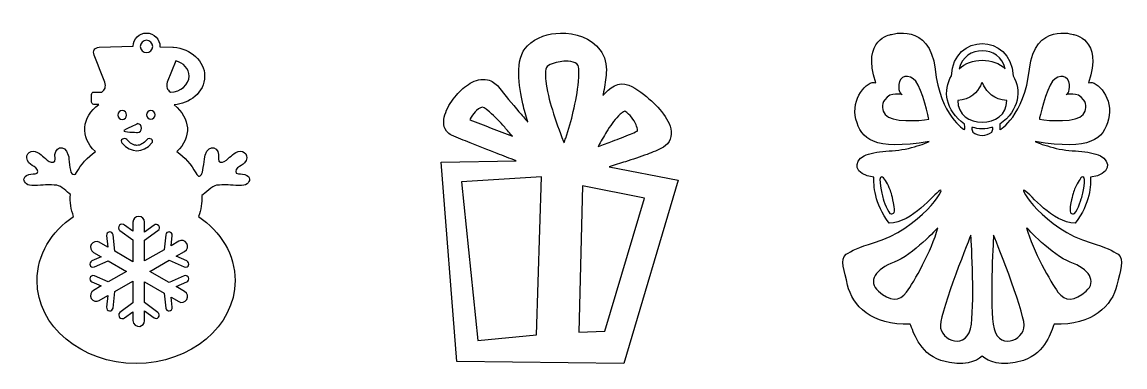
# Model space of a CAD drawing. Header units: centimetres. Extents: x -1 to 124, y -94 to 8.
# Drawn here: x 89.92 to 123.25, y -2.41 to 8.03 of the extents above; entities that cross this region are included whole.
import ezdxf

# ---------------------------------------------------------------- set-up
doc = ezdxf.new("R2010")
doc.units = ezdxf.units.CM
doc.header["$MEASUREMENT"] = 0
doc.layers.add('layer 1', color=7, linetype='Continuous')

msp = doc.modelspace()

# ---------------------------------------------------------------- linework, layer by layer
at = {"layer": 'layer 1', "color": 250}
for points, knots in [([(115.66238, 3.33427), (115.66141, 3.11553), (115.66195, 2.53221), (116.12867, 1.94143), (116.12867, 1.94143), (116.83749, 1.96379), (117.45466, 2.80393), (117.66092, 2.93165), (117.66092, 2.93165), (117.86714, 3.05933), (117.0802, 1.77466), (115.65073, 1.34536), (115.65073, 1.34536), (115.22636, 1.21793), (114.97743, 1.10131), (114.83024, 0.99895), (114.83024, 0.99895), (114.62613, 0.85692), (114.77371, 0.49704), (114.87012, 0.06756), (114.87012, 0.06756), (115.00728, -0.54327), (115.60089, -1.16873), (116.76158, -1.11495), (116.76158, -1.11495), (116.86943, -1.32928), (116.99446, -1.96714), (117.69175, -2.21714), (117.69175, -2.21714), (118.42502, -2.41011), (118.73457, -2.24313), (118.93821, -2.08718), (118.93821, -2.08718), (119.14186, -2.24313), (119.45137, -2.41011), (120.18464, -2.21714), (120.18464, -2.21714), (120.88193, -1.96714), (121.00696, -1.32928), (121.11481, -1.11495), (121.11481, -1.11495), (122.27549, -1.16873), (122.8691, -0.54327), (123.00627, 0.06756), (123.00627, 0.06756), (123.10268, 0.49704), (123.25026, 0.85692), (123.04615, 0.99895), (123.04615, 0.99895), (122.89896, 1.10131), (122.65003, 1.21793), (122.22566, 1.34536), (122.22566, 1.34536), (120.79619, 1.77466), (120.00925, 3.05933), (120.21547, 2.93165), (120.21547, 2.93165), (120.42172, 2.80393), (121.03888, 1.96379), (121.74772, 1.94143), (121.74772, 1.94143), (122.21444, 2.53221), (122.21498, 3.11553), (122.21401, 3.33427), (122.21401, 3.33427), (122.82835, 3.41436), (122.83798, 3.80718), (122.50709, 3.97919), (122.50709, 3.97919), (122.17618, 4.15118), (121.56698, 4.09334), (121.07836, 4.22769), (121.07836, 4.22769), (120.83817, 4.29373), (120.62887, 4.36344), (120.53985, 4.40976), (120.53985, 4.40976), (122.227, 4.14239), (122.59745, 4.47857), (122.75437, 5.08864), (122.75437, 5.08864), (122.91131, 5.69871), (122.42601, 6.27516), (122.15179, 6.19351), (122.15179, 6.19351), (122.60215, 7.52071), (121.69564, 7.6503), (121.69564, 7.6503), (121.69564, 7.6503), (121.69564, 7.6503), (120.52171, 8.02941), (120.36472, 6.60417), (120.36472, 6.60417), (120.20769, 5.17889), (119.47445, 4.76986), (119.47445, 4.76986), (119.47445, 4.76986), (119.47445, 4.76986), (119.46151, 4.81127), (119.47109, 4.93703), (119.47109, 4.93703), (120.05666, 5.36394), (120.13365, 5.95733), (119.86775, 6.40563), (119.86775, 6.40563), (119.81075, 7.69975), (118.06564, 7.69966), (118.00864, 6.40563), (118.00864, 6.40563), (117.74274, 5.95733), (117.81973, 5.36394), (118.4053, 4.93703), (118.4053, 4.93703), (118.41488, 4.81127), (118.40194, 4.76986), (118.40194, 4.76986), (118.40194, 4.76986), (118.40194, 4.76986), (117.66869, 5.17889), (117.51166, 6.60417), (117.51166, 6.60417), (117.35468, 8.02941), (116.18075, 7.6503), (116.18075, 7.6503), (116.18075, 7.6503), (116.18075, 7.6503), (115.27424, 7.52071), (115.7246, 6.19351), (115.7246, 6.19351), (115.45038, 6.27516), (114.96508, 5.69871), (115.122, 5.08864), (115.122, 5.08864), (115.27893, 4.47857), (115.64939, 4.14239), (117.33654, 4.40976), (117.33654, 4.40976), (117.24752, 4.36344), (117.03822, 4.29373), (116.79802, 4.22769), (116.79802, 4.22769), (116.30941, 4.09334), (115.70021, 4.15118), (115.3693, 3.97919), (115.3693, 3.97919), (115.03841, 3.80718), (115.04804, 3.41436), (115.66238, 3.33427)], [0, 0, 0, 0, 0.02631579, 0.02631579, 0.02631579, 0.02631579, 0.05263158, 0.05263158, 0.05263158, 0.05263158, 0.07894737, 0.07894737, 0.07894737, 0.07894737, 0.10526316, 0.10526316, 0.10526316, 0.10526316, 0.13157895, 0.13157895, 0.13157895, 0.13157895, 0.15789474, 0.15789474, 0.15789474, 0.15789474, 0.18421053, 0.18421053, 0.18421053, 0.18421053, 0.21052632, 0.21052632, 0.21052632, 0.21052632, 0.23684211, 0.23684211, 0.23684211, 0.23684211, 0.26315789, 0.26315789, 0.26315789, 0.26315789, 0.28947368, 0.28947368, 0.28947368, 0.28947368, 0.31578947, 0.31578947, 0.31578947, 0.31578947, 0.34210526, 0.34210526, 0.34210526, 0.34210526, 0.36842105, 0.36842105, 0.36842105, 0.36842105, 0.39473684, 0.39473684, 0.39473684, 0.39473684, 0.42105263, 0.42105263, 0.42105263, 0.42105263, 0.44736842, 0.44736842, 0.44736842, 0.44736842, 0.47368421, 0.47368421, 0.47368421, 0.47368421, 0.5, 0.5, 0.5, 0.5, 0.52631579, 0.52631579, 0.52631579, 0.52631579, 0.55263158, 0.55263158, 0.55263158, 0.55263158, 0.57894737, 0.57894737, 0.57894737, 0.57894737, 0.60526316, 0.60526316, 0.60526316, 0.60526316, 0.63157895, 0.63157895, 0.63157895, 0.63157895, 0.65789474, 0.65789474, 0.65789474, 0.65789474, 0.68421053, 0.68421053, 0.68421053, 0.68421053, 0.71052632, 0.71052632, 0.71052632, 0.71052632, 0.73684211, 0.73684211, 0.73684211, 0.73684211, 0.76315789, 0.76315789, 0.76315789, 0.76315789, 0.78947368, 0.78947368, 0.78947368, 0.78947368, 0.81578947, 0.81578947, 0.81578947, 0.81578947, 0.84210526, 0.84210526, 0.84210526, 0.84210526, 0.86842105, 0.86842105, 0.86842105, 0.86842105, 0.89473684, 0.89473684, 0.89473684, 0.89473684, 0.92105263, 0.92105263, 0.92105263, 0.92105263, 0.94736842, 0.94736842, 0.94736842, 0.94736842, 1, 1, 1, 1]), ([(93.36821, -2.30398), (95.0206, -2.30398), (96.36065, -1.18163), (96.36065, 0.20247), (96.36065, 0.20247), (96.36065, 0.98693), (95.92991, 1.68724), (95.25603, 2.14686), (95.25603, 2.14686), (95.32946, 2.34492), (95.36492, 2.55691), (95.35584, 2.77475), (95.35584, 2.77475), (95.4503, 2.85478), (95.66811, 3.06859), (95.80221, 3.08781), (95.80221, 3.08781), (95.91783, 3.10443), (96.01963, 3.10001), (96.10635, 3.10001), (96.10635, 3.10001), (96.19303, 3.10001), (96.57336, 3.05108), (96.68016, 3.10414), (96.68016, 3.10414), (96.79659, 3.16206), (96.8569, 3.30944), (96.72048, 3.38479), (96.72048, 3.38479), (96.63794, 3.43034), (96.53153, 3.43148), (96.46548, 3.43148), (96.46548, 3.43148), (96.33811, 3.43148), (96.37148, 3.5718), (96.43662, 3.61794), (96.43662, 3.61794), (96.50145, 3.66386), (96.59761, 3.71743), (96.64716, 3.77126), (96.64716, 3.77126), (96.82345, 3.96288), (96.62981, 4.1788), (96.45656, 4.11107), (96.45656, 4.11107), (96.25366, 4.03171), (96.22036, 3.92526), (96.03521, 3.80964), (96.03521, 3.80964), (95.9743, 3.77159), (95.83488, 3.76028), (95.85841, 3.89208), (95.85841, 3.89208), (95.9234, 4.25619), (95.56448, 4.36881), (95.4595, 4.00137), (95.4595, 4.00137), (95.42519, 3.88125), (95.40055, 3.54213), (95.35481, 3.44304), (95.35481, 3.44304), (95.32412, 3.37652), (95.25353, 3.30428), (95.17091, 3.46254), (95.17091, 3.46254), (95.03849, 3.71618), (94.84141, 3.9373), (94.59864, 4.1088), (94.59864, 4.1088), (95.05808, 4.53561), (95.01589, 5.12625), (94.52049, 5.51896), (94.52049, 5.51896), (94.974, 5.56453), (95.44111, 5.88185), (95.44111, 6.39218), (95.44111, 6.39218), (95.44111, 6.84813), (95.02819, 7.22314), (94.49969, 7.2673), (94.49969, 7.2673), (94.49284, 7.26841), (94.48575, 7.26939), (94.47836, 7.27022), (94.47836, 7.27022), (94.47836, 7.27022), (94.08937, 7.28014), (94.08937, 7.28014), (94.08937, 7.28014), (94.09346, 7.51144), (93.91087, 7.69602), (93.6841, 7.69602), (93.6841, 7.69602), (93.46214, 7.69602), (93.28179, 7.51746), (93.27871, 7.29624), (93.27871, 7.29624), (93.27871, 7.29624), (92.25806, 7.27022), (92.25806, 7.27022), (92.25806, 7.27022), (92.09062, 7.25164), (92.0642, 7.15745), (92.10188, 7.02887), (92.10188, 7.02887), (92.21074, 6.7544), (92.3196, 6.47994), (92.42842, 6.20543), (92.42842, 6.20543), (92.4634, 6.07195), (92.43029, 5.97258), (92.32904, 5.9073), (92.32904, 5.9073), (92.32904, 5.9073), (92.09229, 5.9073), (92.09229, 5.9073), (92.09229, 5.9073), (92.05381, 5.9073), (92.02233, 5.87582), (92.02233, 5.83734), (92.02233, 5.83734), (92.02233, 5.83734), (92.02233, 5.60813), (92.02233, 5.60813), (92.02233, 5.60813), (92.02233, 5.56965), (92.0538, 5.53818), (92.09229, 5.53818), (92.09229, 5.53818), (92.09229, 5.53818), (92.24056, 5.53818), (92.24056, 5.53818), (92.24056, 5.53818), (91.72445, 5.14767), (91.66878, 4.54432), (92.13759, 4.1088), (92.13759, 4.1088), (91.89859, 3.93997), (91.70389, 3.72284), (91.57166, 3.4741), (91.57166, 3.4741), (91.54264, 3.389), (91.45405, 3.41043), (91.42522, 3.44297), (91.42522, 3.44297), (91.35292, 3.52452), (91.35497, 3.88129), (91.3206, 4.00133), (91.3206, 4.00133), (91.21577, 4.36881), (90.85675, 4.25615), (90.92162, 3.89208), (90.92162, 3.89208), (90.94534, 3.76028), (90.80585, 3.77162), (90.74503, 3.80957), (90.74503, 3.80957), (90.55963, 3.92526), (90.52644, 4.03171), (90.32359, 4.11103), (90.32359, 4.11103), (90.15037, 4.17877), (89.95659, 3.96288), (90.13295, 3.77122), (90.13295, 3.77122), (90.18253, 3.71746), (90.27862, 3.6639), (90.34353, 3.61791), (90.34353, 3.61791), (90.40867, 3.57191), (90.442, 3.43148), (90.3147, 3.43148), (90.3147, 3.43148), (90.24855, 3.43148), (90.14217, 3.43034), (90.0597, 3.38483), (90.0597, 3.38483), (89.92329, 3.30944), (89.98356, 3.16203), (90.09999, 3.10414), (90.09999, 3.10414), (90.20683, 3.05108), (90.58718, 3.10003), (90.67376, 3.10003), (90.67376, 3.10003), (90.76048, 3.10003), (90.86228, 3.10447), (90.9779, 3.08785), (90.9779, 3.08785), (91.10771, 3.06921), (91.28864, 2.88819), (91.38237, 2.80999), (91.38237, 2.80999), (91.36806, 2.58035), (91.4024, 2.35708), (91.48036, 2.14689), (91.48036, 2.14689), (90.80644, 1.68728), (90.37577, 0.98693), (90.37577, 0.20247), (90.37577, 0.20247), (90.37577, -1.18163), (91.71582, -2.30398), (93.36821, -2.30398)], [0, 0, 0, 0, 0.01923077, 0.01923077, 0.01923077, 0.01923077, 0.03846154, 0.03846154, 0.03846154, 0.03846154, 0.05769231, 0.05769231, 0.05769231, 0.05769231, 0.07692308, 0.07692308, 0.07692308, 0.07692308, 0.09615385, 0.09615385, 0.09615385, 0.09615385, 0.11538462, 0.11538462, 0.11538462, 0.11538462, 0.13461538, 0.13461538, 0.13461538, 0.13461538, 0.15384615, 0.15384615, 0.15384615, 0.15384615, 0.17307692, 0.17307692, 0.17307692, 0.17307692, 0.19230769, 0.19230769, 0.19230769, 0.19230769, 0.21153846, 0.21153846, 0.21153846, 0.21153846, 0.23076923, 0.23076923, 0.23076923, 0.23076923, 0.25, 0.25, 0.25, 0.25, 0.26923077, 0.26923077, 0.26923077, 0.26923077, 0.28846154, 0.28846154, 0.28846154, 0.28846154, 0.30769231, 0.30769231, 0.30769231, 0.30769231, 0.32692308, 0.32692308, 0.32692308, 0.32692308, 0.34615385, 0.34615385, 0.34615385, 0.34615385, 0.36538462, 0.36538462, 0.36538462, 0.36538462, 0.38461538, 0.38461538, 0.38461538, 0.38461538, 0.40384615, 0.40384615, 0.40384615, 0.40384615, 0.42307692, 0.42307692, 0.42307692, 0.42307692, 0.44230769, 0.44230769, 0.44230769, 0.44230769, 0.46153846, 0.46153846, 0.46153846, 0.46153846, 0.48076923, 0.48076923, 0.48076923, 0.48076923, 0.5, 0.5, 0.5, 0.5, 0.51923077, 0.51923077, 0.51923077, 0.51923077, 0.53846154, 0.53846154, 0.53846154, 0.53846154, 0.55769231, 0.55769231, 0.55769231, 0.55769231, 0.57692308, 0.57692308, 0.57692308, 0.57692308, 0.59615385, 0.59615385, 0.59615385, 0.59615385, 0.61538462, 0.61538462, 0.61538462, 0.61538462, 0.63461538, 0.63461538, 0.63461538, 0.63461538, 0.65384615, 0.65384615, 0.65384615, 0.65384615, 0.67307692, 0.67307692, 0.67307692, 0.67307692, 0.69230769, 0.69230769, 0.69230769, 0.69230769, 0.71153846, 0.71153846, 0.71153846, 0.71153846, 0.73076923, 0.73076923, 0.73076923, 0.73076923, 0.75, 0.75, 0.75, 0.75, 0.76923077, 0.76923077, 0.76923077, 0.76923077, 0.78846154, 0.78846154, 0.78846154, 0.78846154, 0.80769231, 0.80769231, 0.80769231, 0.80769231, 0.82692308, 0.82692308, 0.82692308, 0.82692308, 0.84615385, 0.84615385, 0.84615385, 0.84615385, 0.86538462, 0.86538462, 0.86538462, 0.86538462, 0.88461538, 0.88461538, 0.88461538, 0.88461538, 0.90384615, 0.90384615, 0.90384615, 0.90384615, 0.92307692, 0.92307692, 0.92307692, 0.92307692, 0.94230769, 0.94230769, 0.94230769, 0.94230769, 0.96153846, 0.96153846, 0.96153846, 0.96153846, 1, 1, 1, 1]), ([(109.74461, 3.24426), (109.74461, 3.24426), (107.66033, 3.64944), (107.66033, 3.64944), (107.66033, 3.64944), (107.8274, 3.69897), (107.99396, 3.75009), (108.16001, 3.80285), (108.16001, 3.80285), (108.37791, 3.87209), (108.59499, 3.94439), (108.80893, 4.02519), (108.80893, 4.02519), (108.97537, 4.08806), (109.1484, 4.15534), (109.30165, 4.24626), (109.30165, 4.24626), (109.39508, 4.30167), (109.4686, 4.38017), (109.50895, 4.48183), (109.50895, 4.48183), (109.5913, 4.68939), (109.50871, 4.9169), (109.40149, 5.09835), (109.40149, 5.09835), (109.28277, 5.29929), (109.1158, 5.48317), (108.94463, 5.64089), (108.94463, 5.64089), (108.74624, 5.82368), (108.50131, 6.00935), (108.25391, 6.11864), (108.25391, 6.11864), (107.95042, 6.25271), (107.66649, 6.02777), (107.47567, 5.80775), (107.47567, 5.80775), (107.48288, 5.84451), (107.48987, 5.88131), (107.49661, 5.91817), (107.49661, 5.91817), (107.53146, 6.10882), (107.5596, 6.30088), (107.57613, 6.49403), (107.57613, 6.49403), (107.59735, 6.74202), (107.53892, 6.98016), (107.39127, 7.18212), (107.39127, 7.18212), (107.12262, 7.54955), (106.63245, 7.70579), (106.19231, 7.69554), (106.19231, 7.69554), (105.83139, 7.68714), (105.45827, 7.56779), (105.19574, 7.31213), (105.19574, 7.31213), (104.78883, 6.91586), (104.94108, 6.0523), (105.05615, 5.55639), (105.05615, 5.55639), (105.09948, 5.36953), (105.15007, 5.18428), (105.20614, 5.00069), (105.20614, 5.00069), (105.11644, 5.10503), (105.02709, 5.20967), (104.93808, 5.31459), (104.93808, 5.31459), (104.72868, 5.56141), (104.52021, 5.80926), (104.32137, 6.06474), (104.32137, 6.06474), (104.23611, 6.1743), (104.1239, 6.25272), (103.98707, 6.28194), (103.98707, 6.28194), (103.80631, 6.32054), (103.6243, 6.26478), (103.46774, 6.17497), (103.46774, 6.17497), (103.30952, 6.0842), (103.16753, 5.95529), (103.04883, 5.81751), (103.04883, 5.81751), (102.9162, 5.66365), (102.79562, 5.47915), (102.72447, 5.28831), (102.72447, 5.28831), (102.65846, 5.11127), (102.62597, 4.89346), (102.74541, 4.73047), (102.74541, 4.73047), (102.78582, 4.67535), (102.83939, 4.63335), (102.90162, 4.60541), (102.90162, 4.60541), (103.08543, 4.52288), (103.27308, 4.44921), (103.46013, 4.37444), (103.46013, 4.37444), (103.73238, 4.2656), (104.00542, 4.15871), (104.27865, 4.05236), (104.27865, 4.05236), (104.46921, 3.9782), (104.65987, 3.90432), (104.85064, 3.8307), (104.85064, 3.8307), (104.85064, 3.8307), (102.58367, 3.78702), (102.58367, 3.78702), (102.58367, 3.78702), (102.58367, 3.78702), (103.06032, -2.24132), (103.06032, -2.24132), (103.06032, -2.24132), (103.06032, -2.24132), (108.10277, -2.30398), (108.10277, -2.30398), (108.10277, -2.30398), (108.10277, -2.30398), (109.74461, 3.24426), (109.74461, 3.24426)], [0, 0, 0, 0, 0.03125, 0.03125, 0.03125, 0.03125, 0.0625, 0.0625, 0.0625, 0.0625, 0.09375, 0.09375, 0.09375, 0.09375, 0.125, 0.125, 0.125, 0.125, 0.15625, 0.15625, 0.15625, 0.15625, 0.1875, 0.1875, 0.1875, 0.1875, 0.21875, 0.21875, 0.21875, 0.21875, 0.25, 0.25, 0.25, 0.25, 0.28125, 0.28125, 0.28125, 0.28125, 0.3125, 0.3125, 0.3125, 0.3125, 0.34375, 0.34375, 0.34375, 0.34375, 0.375, 0.375, 0.375, 0.375, 0.40625, 0.40625, 0.40625, 0.40625, 0.4375, 0.4375, 0.4375, 0.4375, 0.46875, 0.46875, 0.46875, 0.46875, 0.5, 0.5, 0.5, 0.5, 0.53125, 0.53125, 0.53125, 0.53125, 0.5625, 0.5625, 0.5625, 0.5625, 0.59375, 0.59375, 0.59375, 0.59375, 0.625, 0.625, 0.625, 0.625, 0.65625, 0.65625, 0.65625, 0.65625, 0.6875, 0.6875, 0.6875, 0.6875, 0.71875, 0.71875, 0.71875, 0.71875, 0.75, 0.75, 0.75, 0.75, 0.78125, 0.78125, 0.78125, 0.78125, 0.8125, 0.8125, 0.8125, 0.8125, 0.84375, 0.84375, 0.84375, 0.84375, 0.875, 0.875, 0.875, 0.875, 0.90625, 0.90625, 0.90625, 0.90625, 0.9375, 0.9375, 0.9375, 0.9375, 1, 1, 1, 1]), ([(93.8721, 7.29056), (93.8721, 7.18675), (93.78791, 7.10256), (93.6841, 7.10256), (93.6841, 7.10256), (93.58028, 7.10256), (93.49609, 7.18675), (93.49609, 7.29056), (93.49609, 7.29056), (93.49609, 7.39438), (93.58028, 7.47857), (93.6841, 7.47857), (93.6841, 7.47857), (93.78791, 7.47857), (93.8721, 7.39438), (93.8721, 7.29056)], [0, 0, 0, 0, 0.2, 0.2, 0.2, 0.2, 0.4, 0.4, 0.4, 0.4, 0.6, 0.6, 0.6, 0.6, 1, 1, 1, 1]), ([(119.63532, 6.61578), (119.28887, 6.9601), (118.58752, 6.96019), (118.24107, 6.61578), (118.24107, 6.61578), (118.40797, 7.34051), (119.46842, 7.34054), (119.63532, 6.61578)], [0, 0, 0, 0, 0.33333333, 0.33333333, 0.33333333, 0.33333333, 1, 1, 1, 1]), ([(94.40637, 5.90795), (94.30591, 5.97324), (94.27314, 6.0724), (94.308, 6.20543), (94.308, 6.20543), (94.308, 6.20543), (94.56551, 6.85491), (94.56551, 6.85491), (94.56551, 6.85491), (94.8004, 6.79379), (94.97111, 6.60972), (94.97111, 6.39218), (94.97111, 6.39218), (94.97111, 6.1279), (94.71922, 5.91303), (94.40637, 5.90795)], [0, 0, 0, 0, 0.2, 0.2, 0.2, 0.2, 0.4, 0.4, 0.4, 0.4, 0.6, 0.6, 0.6, 0.6, 1, 1, 1, 1]), ([(106.35201, 4.51467), (106.3356, 4.46786), (106.31871, 4.42072), (106.30082, 4.37386), (106.30082, 4.37386), (106.29539, 4.38776), (106.28992, 4.40165), (106.28451, 4.41555), (106.28451, 4.41555), (106.16161, 4.72986), (106.04736, 5.04785), (105.94906, 5.37076), (105.94906, 5.37076), (105.86175, 5.6576), (105.77953, 5.95962), (105.74753, 6.25825), (105.74753, 6.25825), (105.73836, 6.34384), (105.71922, 6.61849), (105.78841, 6.68103), (105.78841, 6.68103), (105.88619, 6.76941), (106.10644, 6.82116), (106.23399, 6.83626), (106.23399, 6.83626), (106.368, 6.85212), (106.65279, 6.85706), (106.72704, 6.71262), (106.72704, 6.71262), (106.76961, 6.62971), (106.74716, 6.32558), (106.73772, 6.22744), (106.73772, 6.22744), (106.70848, 5.92336), (106.65061, 5.6203), (106.58173, 5.32291), (106.58173, 5.32291), (106.51858, 5.05018), (106.44464, 4.77894), (106.35201, 4.51467)], [0, 0, 0, 0, 0.09090909, 0.09090909, 0.09090909, 0.09090909, 0.18181818, 0.18181818, 0.18181818, 0.18181818, 0.27272727, 0.27272727, 0.27272727, 0.27272727, 0.36363636, 0.36363636, 0.36363636, 0.36363636, 0.45454545, 0.45454545, 0.45454545, 0.45454545, 0.54545455, 0.54545455, 0.54545455, 0.54545455, 0.63636364, 0.63636364, 0.63636364, 0.63636364, 0.72727273, 0.72727273, 0.72727273, 0.72727273, 0.81818182, 0.81818182, 0.81818182, 0.81818182, 1, 1, 1, 1]), ([(117.32807, 5.08744), (117.038, 5.0347), (116.19399, 4.98513), (116.00174, 5.2313), (116.00174, 5.2313), (115.90872, 5.35038), (115.88454, 5.52633), (115.99105, 5.67923), (115.99105, 5.67923), (116.17045, 5.93677), (116.51354, 5.82932), (116.51354, 5.82932), (116.51354, 5.82932), (116.51354, 5.82932), (116.39573, 5.88369), (116.41454, 6.14261), (116.41454, 6.14261), (116.43333, 6.40154), (116.72819, 6.47743), (116.9278, 6.24055), (116.9278, 6.24055), (117.12741, 6.00365), (117.32807, 5.08744), (117.32807, 5.08744)], [0, 0, 0, 0, 0.14285714, 0.14285714, 0.14285714, 0.14285714, 0.28571429, 0.28571429, 0.28571429, 0.28571429, 0.42857143, 0.42857143, 0.42857143, 0.42857143, 0.57142857, 0.57142857, 0.57142857, 0.57142857, 0.71428571, 0.71428571, 0.71428571, 0.71428571, 1, 1, 1, 1]), ([(120.66352, 5.08744), (120.66352, 5.08744), (120.86417, 6.00365), (121.06379, 6.24055), (121.06379, 6.24055), (121.2634, 6.47743), (121.55825, 6.40154), (121.57704, 6.14261), (121.57704, 6.14261), (121.59584, 5.88369), (121.47804, 5.82932), (121.47804, 5.82932), (121.47804, 5.82932), (121.47804, 5.82932), (121.82113, 5.93677), (122.00053, 5.67923), (122.00053, 5.67923), (122.10704, 5.52633), (122.08287, 5.35038), (121.98984, 5.2313), (121.98984, 5.2313), (121.79759, 4.98513), (120.95359, 5.0347), (120.66352, 5.08744)], [0, 0, 0, 0, 0.14285714, 0.14285714, 0.14285714, 0.14285714, 0.28571429, 0.28571429, 0.28571429, 0.28571429, 0.42857143, 0.42857143, 0.42857143, 0.42857143, 0.57142857, 0.57142857, 0.57142857, 0.57142857, 0.71428571, 0.71428571, 0.71428571, 0.71428571, 1, 1, 1, 1]), ([(119.67874, 5.6577), (119.70028, 4.77334), (118.1761, 4.7733), (118.19763, 5.6577), (118.19763, 5.6577), (118.58494, 5.66408), (118.79754, 5.9375), (118.88885, 6.09725), (118.88885, 6.09725), (118.94147, 6.24017), (118.9409, 6.22369), (118.98754, 6.09725), (118.98754, 6.09725), (119.07885, 5.9375), (119.29144, 5.66408), (119.67874, 5.6577)], [0, 0, 0, 0, 0.2, 0.2, 0.2, 0.2, 0.4, 0.4, 0.4, 0.4, 0.6, 0.6, 0.6, 0.6, 1, 1, 1, 1]), ([(93.08309, 5.21538), (93.08309, 5.14197), (93.02357, 5.08245), (92.95016, 5.08245), (92.95016, 5.08245), (92.87677, 5.08245), (92.81724, 5.14197), (92.81724, 5.21538), (92.81724, 5.21538), (92.81724, 5.28876), (92.87677, 5.3483), (92.95016, 5.3483), (92.95016, 5.3483), (93.02357, 5.3483), (93.08309, 5.28876), (93.08309, 5.21538)], [0, 0, 0, 0, 0.2, 0.2, 0.2, 0.2, 0.4, 0.4, 0.4, 0.4, 0.6, 0.6, 0.6, 0.6, 1, 1, 1, 1]), ([(93.94753, 5.2191), (93.94753, 5.14571), (93.88799, 5.08619), (93.81462, 5.08619), (93.81462, 5.08619), (93.74122, 5.08619), (93.6817, 5.14571), (93.6817, 5.2191), (93.6817, 5.2191), (93.6817, 5.29249), (93.74122, 5.35202), (93.81462, 5.35202), (93.81462, 5.35202), (93.88799, 5.35202), (93.94753, 5.29249), (93.94753, 5.2191)], [0, 0, 0, 0, 0.2, 0.2, 0.2, 0.2, 0.4, 0.4, 0.4, 0.4, 0.6, 0.6, 0.6, 0.6, 1, 1, 1, 1]), ([(104.50744, 4.84329), (104.58615, 4.75358), (104.66316, 4.6624), (104.73882, 4.5701), (104.73882, 4.5701), (104.31117, 4.73815), (103.88347, 4.90616), (103.45582, 5.07425), (103.45582, 5.07425), (103.45964, 5.08268), (103.46338, 5.09059), (103.46684, 5.09754), (103.46684, 5.09754), (103.50491, 5.17441), (103.5561, 5.24863), (103.61443, 5.31154), (103.61443, 5.31154), (103.66881, 5.37018), (103.75137, 5.44059), (103.83339, 5.45446), (103.83339, 5.45446), (103.88352, 5.44323), (104.01472, 5.33952), (104.05279, 5.30707), (104.05279, 5.30707), (104.21684, 5.16723), (104.36542, 5.00514), (104.50744, 4.84329)], [0, 0, 0, 0, 0.125, 0.125, 0.125, 0.125, 0.25, 0.25, 0.25, 0.25, 0.375, 0.375, 0.375, 0.375, 0.5, 0.5, 0.5, 0.5, 0.625, 0.625, 0.625, 0.625, 0.75, 0.75, 0.75, 0.75, 1, 1, 1, 1]), ([(107.76839, 4.42417), (107.62427, 4.36955), (107.47987, 4.31573), (107.33519, 4.26268), (107.33519, 4.26268), (107.41478, 4.41355), (107.49868, 4.5622), (107.58876, 4.707), (107.58876, 4.707), (107.6924, 4.87361), (107.80875, 5.04738), (107.94576, 5.1884), (107.94576, 5.1884), (107.97785, 5.22142), (108.01273, 5.25373), (108.04976, 5.2811), (108.04976, 5.2811), (108.06604, 5.29313), (108.11924, 5.32885), (108.14101, 5.32751), (108.14101, 5.32751), (108.14081, 5.32745), (108.14119, 5.32719), (108.14151, 5.32699), (108.14151, 5.32699), (108.29303, 5.22541), (108.41368, 5.08574), (108.47936, 4.91454), (108.47936, 4.91454), (108.50025, 4.8601), (108.51597, 4.80157), (108.52191, 4.74347), (108.52191, 4.74347), (108.52225, 4.74012), (108.52258, 4.73652), (108.5229, 4.73276), (108.5229, 4.73276), (108.51652, 4.72971), (108.51017, 4.72672), (108.50404, 4.72376), (108.50404, 4.72376), (108.44161, 4.69357), (108.37782, 4.66621), (108.31388, 4.63937), (108.31388, 4.63937), (108.13364, 4.56369), (107.95117, 4.49344), (107.76839, 4.42417)], [0, 0, 0, 0, 0.07692308, 0.07692308, 0.07692308, 0.07692308, 0.15384615, 0.15384615, 0.15384615, 0.15384615, 0.23076923, 0.23076923, 0.23076923, 0.23076923, 0.30769231, 0.30769231, 0.30769231, 0.30769231, 0.38461538, 0.38461538, 0.38461538, 0.38461538, 0.46153846, 0.46153846, 0.46153846, 0.46153846, 0.53846154, 0.53846154, 0.53846154, 0.53846154, 0.61538462, 0.61538462, 0.61538462, 0.61538462, 0.69230769, 0.69230769, 0.69230769, 0.69230769, 0.76923077, 0.76923077, 0.76923077, 0.76923077, 0.84615385, 0.84615385, 0.84615385, 0.84615385, 1, 1, 1, 1]), ([(93.41119, 4.68794), (93.35901, 4.69362), (92.98523, 4.69386), (92.99517, 4.74953), (92.99517, 4.74953), (93.20884, 4.86693), (93.39564, 4.92052), (93.40586, 4.95351), (93.40586, 4.95351), (93.47924, 4.95351), (93.5364, 4.8927), (93.5364, 4.82061), (93.5364, 4.82061), (93.5364, 4.74852), (93.48067, 4.68037), (93.41119, 4.68794)], [0, 0, 0, 0, 0.2, 0.2, 0.2, 0.2, 0.4, 0.4, 0.4, 0.4, 0.6, 0.6, 0.6, 0.6, 1, 1, 1, 1]), ([(119.22362, 4.69317), (119.06648, 4.56716), (118.80988, 4.56713), (118.65277, 4.69317), (118.65277, 4.69317), (118.65277, 4.69317), (118.56697, 4.89183), (118.65939, 4.84218), (118.65939, 4.84218), (118.76866, 4.78348), (119.10776, 4.78344), (119.217, 4.84218), (119.217, 4.84218), (119.30942, 4.89183), (119.22362, 4.69317), (119.22362, 4.69317)], [0, 0, 0, 0, 0.2, 0.2, 0.2, 0.2, 0.4, 0.4, 0.4, 0.4, 0.6, 0.6, 0.6, 0.6, 1, 1, 1, 1]), ([(93.84833, 4.36928), (93.5644, 4.05326), (93.22402, 4.05302), (92.94017, 4.36928), (92.94017, 4.36928), (92.90827, 4.40476), (92.91547, 4.45615), (92.95637, 4.48387), (92.95637, 4.48387), (92.99718, 4.51163), (93.05625, 4.50534), (93.08814, 4.46979), (93.08814, 4.46979), (93.1923, 4.3538), (93.29425, 4.2986), (93.39425, 4.29517), (93.39425, 4.29517), (93.49425, 4.2986), (93.5962, 4.3538), (93.70036, 4.46979), (93.70036, 4.46979), (93.73225, 4.50534), (93.79132, 4.51163), (93.83213, 4.48387), (93.83213, 4.48387), (93.87303, 4.45615), (93.88024, 4.40476), (93.84833, 4.36928)], [0, 0, 0, 0, 0.125, 0.125, 0.125, 0.125, 0.25, 0.25, 0.25, 0.25, 0.375, 0.375, 0.375, 0.375, 0.5, 0.5, 0.5, 0.5, 0.625, 0.625, 0.625, 0.625, 0.75, 0.75, 0.75, 0.75, 1, 1, 1, 1]), ([(105.61821, 3.34768), (105.61821, 3.34768), (105.47235, -1.43716), (105.47235, -1.43716), (105.47235, -1.43716), (105.47235, -1.43716), (103.70047, -1.60964), (103.70047, -1.60964), (103.70047, -1.60964), (103.70047, -1.60964), (103.20583, 3.19604), (103.20583, 3.19604), (103.20583, 3.19604), (103.20583, 3.19604), (105.61821, 3.34768), (105.61821, 3.34768)], [0, 0, 0, 0, 0.2, 0.2, 0.2, 0.2, 0.4, 0.4, 0.4, 0.4, 0.6, 0.6, 0.6, 0.6, 1, 1, 1, 1]), ([(115.90013, 3.34679), (115.96849, 3.33452), (116.05897, 3.16686), (116.12932, 3.01275), (116.12932, 3.01275), (116.18406, 2.89285), (116.20586, 2.81385), (116.25888, 2.55566), (116.25888, 2.55566), (116.32703, 2.22382), (116.25773, 2.22947), (116.184, 2.22097), (116.184, 2.22097), (116.09819, 2.21105), (115.95295, 2.65142), (115.93312, 2.71766), (115.93312, 2.71766), (115.91329, 2.78388), (115.77143, 3.36996), (115.90013, 3.34679)], [0, 0, 0, 0, 0.16666667, 0.16666667, 0.16666667, 0.16666667, 0.33333333, 0.33333333, 0.33333333, 0.33333333, 0.5, 0.5, 0.5, 0.5, 0.66666667, 0.66666667, 0.66666667, 0.66666667, 1, 1, 1, 1]), ([(121.74707, 3.01275), (121.81742, 3.16686), (121.9079, 3.33452), (121.97626, 3.34679), (121.97626, 3.34679), (122.10496, 3.36996), (121.9631, 2.78388), (121.94327, 2.71766), (121.94327, 2.71766), (121.92344, 2.65142), (121.7782, 2.21105), (121.69239, 2.22097), (121.69239, 2.22097), (121.61866, 2.22947), (121.54936, 2.22382), (121.61751, 2.55566), (121.61751, 2.55566), (121.67053, 2.81385), (121.69231, 2.89285), (121.74707, 3.01275)], [0, 0, 0, 0, 0.16666667, 0.16666667, 0.16666667, 0.16666667, 0.33333333, 0.33333333, 0.33333333, 0.33333333, 0.5, 0.5, 0.5, 0.5, 0.66666667, 0.66666667, 0.66666667, 0.66666667, 1, 1, 1, 1]), ([(106.74889, -1.35164), (106.74889, -1.35164), (106.8544, 3.07132), (106.8544, 3.07132), (106.8544, 3.07132), (106.8544, 3.07132), (108.73026, 2.6978), (108.73026, 2.6978), (108.73026, 2.6978), (108.73026, 2.6978), (107.53511, -1.33017), (107.53511, -1.33017), (107.53511, -1.33017), (107.53511, -1.33017), (106.74889, -1.35164), (106.74889, -1.35164)], [0, 0, 0, 0, 0.2, 0.2, 0.2, 0.2, 0.4, 0.4, 0.4, 0.4, 0.6, 0.6, 0.6, 0.6, 1, 1, 1, 1]), ([(92.01659, -0.33425), (91.96797, -0.25006), (91.99706, -0.14145), (92.0813, -0.09282), (92.0813, -0.09282), (92.0813, -0.09282), (92.31504, 0.04216), (92.31504, 0.04216), (92.31504, 0.04216), (92.31504, 0.04216), (92.03248, 0.16592), (92.03248, 0.16592), (92.03248, 0.16592), (91.98277, 0.18766), (91.95989, 0.24614), (91.98169, 0.29586), (91.98169, 0.29586), (91.98782, 0.32511), (92.04818, 0.37455), (92.11167, 0.34674), (92.11167, 0.34674), (92.11167, 0.34674), (92.52727, 0.16469), (92.52727, 0.16469), (92.52727, 0.16469), (92.52727, 0.16469), (93.07639, 0.48172), (93.07639, 0.48172), (93.07639, 0.48172), (93.07639, 0.48172), (92.52727, 0.79875), (92.52727, 0.79875), (92.52727, 0.79875), (92.52727, 0.79875), (92.11167, 0.6167), (92.11167, 0.6167), (92.11167, 0.6167), (92.0482, 0.5889), (91.98783, 0.63828), (91.98169, 0.66759), (91.98169, 0.66759), (91.95989, 0.7173), (91.98277, 0.77578), (92.03248, 0.79753), (92.03248, 0.79753), (92.03248, 0.79753), (92.31504, 0.92129), (92.31504, 0.92129), (92.31504, 0.92129), (92.31504, 0.92129), (92.0813, 1.05626), (92.0813, 1.05626), (92.0813, 1.05626), (91.99706, 1.1049), (91.96797, 1.21351), (92.01659, 1.29769), (92.01659, 1.29769), (92.06522, 1.38192), (92.17383, 1.41101), (92.25807, 1.3624), (92.25807, 1.3624), (92.25807, 1.3624), (92.51619, 1.21336), (92.51619, 1.21336), (92.51619, 1.21336), (92.51619, 1.21336), (92.47685, 1.56723), (92.47685, 1.56723), (92.47685, 1.56723), (92.47087, 1.62114), (92.51006, 1.67018), (92.56406, 1.67622), (92.56406, 1.67622), (92.618, 1.68221), (92.66702, 1.64302), (92.67305, 1.58906), (92.67305, 1.58906), (92.67305, 1.58906), (92.72842, 1.09083), (92.72842, 1.09083), (92.72842, 1.09083), (92.72842, 1.09083), (93.2723, 0.77682), (93.2723, 0.77682), (93.2723, 0.77682), (93.2723, 0.77682), (93.2723, 1.43399), (93.2723, 1.43399), (93.2723, 1.43399), (93.2723, 1.43399), (92.87806, 1.72404), (92.87806, 1.72404), (92.87806, 1.72404), (92.83435, 1.75625), (92.82867, 1.83254), (92.86413, 1.87714), (92.86413, 1.87714), (92.89959, 1.92173), (92.97867, 1.91627), (93.02385, 1.88302), (93.02385, 1.88302), (93.02385, 1.88302), (93.2723, 1.70017), (93.2723, 1.70017), (93.2723, 1.70017), (93.2723, 1.70017), (93.2723, 1.97009), (93.2723, 1.97009), (93.2723, 1.97009), (93.2723, 2.06808), (93.35037, 2.14681), (93.45384, 2.14681), (93.45384, 2.14681), (93.55463, 2.14249), (93.62093, 2.0681), (93.62584, 1.97009), (93.62584, 1.97009), (93.62584, 1.97009), (93.62584, 1.67203), (93.62584, 1.67203), (93.62584, 1.67203), (93.62584, 1.67203), (93.91259, 1.88302), (93.91259, 1.88302), (93.91259, 1.88302), (93.95942, 1.9141), (94.01149, 1.91872), (94.0527, 1.86559), (94.0527, 1.86559), (94.09603, 1.80971), (94.0845, 1.76443), (94.0296, 1.72404), (94.0296, 1.72404), (94.0296, 1.72404), (93.62584, 1.42696), (93.62584, 1.42696), (93.62584, 1.42696), (93.62584, 1.42696), (93.62584, 0.79893), (93.62584, 0.79893), (93.62584, 0.79893), (93.62584, 0.79893), (94.21325, 1.13809), (94.21325, 1.13809), (94.21325, 1.13809), (94.21325, 1.13809), (94.26339, 1.58906), (94.26339, 1.58906), (94.26339, 1.58906), (94.26943, 1.64302), (94.31843, 1.68221), (94.37243, 1.67617), (94.37243, 1.67617), (94.42639, 1.67018), (94.46558, 1.62114), (94.45959, 1.56723), (94.45959, 1.56723), (94.45959, 1.56723), (94.42549, 1.26061), (94.42549, 1.26061), (94.42549, 1.26061), (94.42549, 1.26061), (94.65924, 1.39555), (94.65924, 1.39555), (94.65924, 1.39555), (94.74346, 1.44417), (94.85208, 1.41508), (94.9007, 1.33089), (94.9007, 1.33089), (94.94933, 1.24667), (94.92023, 1.13804), (94.836, 1.08941), (94.836, 1.08941), (94.836, 1.08941), (94.57787, 0.94038), (94.57787, 0.94038), (94.57787, 0.94038), (94.57787, 0.94038), (94.90397, 0.79753), (94.90397, 0.79753), (94.90397, 0.79753), (94.95368, 0.77578), (94.97654, 0.7173), (94.95476, 0.66759), (94.95476, 0.66759), (94.94862, 0.6383), (94.88825, 0.5889), (94.82478, 0.6167), (94.82478, 0.6167), (94.82478, 0.6167), (94.36564, 0.81785), (94.36564, 0.81785), (94.36564, 0.81785), (94.36564, 0.81785), (93.78342, 0.48172), (93.78342, 0.48172), (93.78342, 0.48172), (93.78342, 0.48172), (94.36564, 0.14558), (94.36564, 0.14558), (94.36564, 0.14558), (94.36564, 0.14558), (94.82478, 0.34674), (94.82478, 0.34674), (94.82478, 0.34674), (94.88827, 0.37456), (94.94864, 0.32509), (94.95476, 0.29586), (94.95476, 0.29586), (94.97654, 0.24614), (94.95368, 0.18766), (94.90397, 0.16592), (94.90397, 0.16592), (94.90397, 0.16592), (94.57787, 0.02306), (94.57787, 0.02306), (94.57787, 0.02306), (94.57787, 0.02306), (94.836, -0.12598), (94.836, -0.12598), (94.836, -0.12598), (94.92023, -0.1746), (94.94933, -0.28322), (94.9007, -0.36744), (94.9007, -0.36744), (94.85208, -0.45163), (94.74346, -0.48074), (94.65924, -0.43211), (94.65924, -0.43211), (94.65924, -0.43211), (94.42549, -0.29718), (94.42549, -0.29718), (94.42549, -0.29718), (94.42549, -0.29718), (94.45959, -0.60378), (94.45959, -0.60378), (94.45959, -0.60378), (94.46558, -0.6577), (94.42639, -0.70674), (94.37238, -0.71278), (94.37238, -0.71278), (94.31843, -0.71877), (94.26943, -0.67958), (94.26339, -0.62561), (94.26339, -0.62561), (94.26339, -0.62561), (94.21325, -0.17465), (94.21325, -0.17465), (94.21325, -0.17465), (94.21325, -0.17465), (93.62584, 0.16449), (93.62584, 0.16449), (93.62584, 0.16449), (93.62584, 0.16449), (93.62584, -0.46352), (93.62584, -0.46352), (93.62584, -0.46352), (93.62584, -0.46352), (94.0296, -0.76061), (94.0296, -0.76061), (94.0296, -0.76061), (94.07448, -0.79396), (94.07895, -0.86475), (94.04578, -0.90454), (94.04578, -0.90454), (94.00457, -0.9506), (93.95645, -0.95188), (93.91259, -0.91959), (93.91259, -0.91959), (93.91259, -0.91959), (93.62584, -0.70858), (93.62584, -0.70858), (93.62584, -0.70858), (93.62584, -0.70858), (93.6256, -1.01558), (93.6256, -1.01558), (93.6256, -1.01558), (93.62394, -1.09532), (93.5626, -1.16334), (93.48005, -1.18069), (93.48005, -1.18069), (93.38501, -1.20067), (93.2723, -1.12466), (93.2723, -1.00665), (93.2723, -1.00665), (93.2723, -1.00665), (93.2723, -0.73675), (93.2723, -0.73675), (93.2723, -0.73675), (93.2723, -0.73675), (93.02385, -0.91959), (93.02385, -0.91959), (93.02385, -0.91959), (92.97858, -0.95284), (92.90295, -0.95829), (92.86809, -0.91079), (92.86809, -0.91079), (92.84747, -0.8934), (92.82049, -0.80291), (92.87806, -0.76056), (92.87806, -0.76056), (92.87806, -0.76056), (93.2723, -0.47055), (93.2723, -0.47055), (93.2723, -0.47055), (93.2723, -0.47055), (93.2723, 0.18662), (93.2723, 0.18662), (93.2723, 0.18662), (93.2723, 0.18662), (92.72842, -0.12739), (92.72842, -0.12739), (92.72842, -0.12739), (92.72842, -0.12739), (92.67305, -0.62561), (92.67305, -0.62561), (92.67305, -0.62561), (92.66702, -0.67958), (92.618, -0.71877), (92.56401, -0.71273), (92.56401, -0.71273), (92.51006, -0.70674), (92.47087, -0.6577), (92.47685, -0.60378), (92.47685, -0.60378), (92.47685, -0.60378), (92.51619, -0.24992), (92.51619, -0.24992), (92.51619, -0.24992), (92.51619, -0.24992), (92.25807, -0.39895), (92.25807, -0.39895), (92.25807, -0.39895), (92.17383, -0.44759), (92.06522, -0.41849), (92.01659, -0.33425)], [0, 0, 0, 0, 0.01176471, 0.01176471, 0.01176471, 0.01176471, 0.02352941, 0.02352941, 0.02352941, 0.02352941, 0.03529412, 0.03529412, 0.03529412, 0.03529412, 0.04705882, 0.04705882, 0.04705882, 0.04705882, 0.05882353, 0.05882353, 0.05882353, 0.05882353, 0.07058824, 0.07058824, 0.07058824, 0.07058824, 0.08235294, 0.08235294, 0.08235294, 0.08235294, 0.09411765, 0.09411765, 0.09411765, 0.09411765, 0.10588235, 0.10588235, 0.10588235, 0.10588235, 0.11764706, 0.11764706, 0.11764706, 0.11764706, 0.12941176, 0.12941176, 0.12941176, 0.12941176, 0.14117647, 0.14117647, 0.14117647, 0.14117647, 0.15294118, 0.15294118, 0.15294118, 0.15294118, 0.16470588, 0.16470588, 0.16470588, 0.16470588, 0.17647059, 0.17647059, 0.17647059, 0.17647059, 0.18823529, 0.18823529, 0.18823529, 0.18823529, 0.2, 0.2, 0.2, 0.2, 0.21176471, 0.21176471, 0.21176471, 0.21176471, 0.22352941, 0.22352941, 0.22352941, 0.22352941, 0.23529412, 0.23529412, 0.23529412, 0.23529412, 0.24705882, 0.24705882, 0.24705882, 0.24705882, 0.25882353, 0.25882353, 0.25882353, 0.25882353, 0.27058824, 0.27058824, 0.27058824, 0.27058824, 0.28235294, 0.28235294, 0.28235294, 0.28235294, 0.29411765, 0.29411765, 0.29411765, 0.29411765, 0.30588235, 0.30588235, 0.30588235, 0.30588235, 0.31764706, 0.31764706, 0.31764706, 0.31764706, 0.32941176, 0.32941176, 0.32941176, 0.32941176, 0.34117647, 0.34117647, 0.34117647, 0.34117647, 0.35294118, 0.35294118, 0.35294118, 0.35294118, 0.36470588, 0.36470588, 0.36470588, 0.36470588, 0.37647059, 0.37647059, 0.37647059, 0.37647059, 0.38823529, 0.38823529, 0.38823529, 0.38823529, 0.4, 0.4, 0.4, 0.4, 0.41176471, 0.41176471, 0.41176471, 0.41176471, 0.42352941, 0.42352941, 0.42352941, 0.42352941, 0.43529412, 0.43529412, 0.43529412, 0.43529412, 0.44705882, 0.44705882, 0.44705882, 0.44705882, 0.45882353, 0.45882353, 0.45882353, 0.45882353, 0.47058824, 0.47058824, 0.47058824, 0.47058824, 0.48235294, 0.48235294, 0.48235294, 0.48235294, 0.49411765, 0.49411765, 0.49411765, 0.49411765, 0.50588235, 0.50588235, 0.50588235, 0.50588235, 0.51764706, 0.51764706, 0.51764706, 0.51764706, 0.52941176, 0.52941176, 0.52941176, 0.52941176, 0.54117647, 0.54117647, 0.54117647, 0.54117647, 0.55294118, 0.55294118, 0.55294118, 0.55294118, 0.56470588, 0.56470588, 0.56470588, 0.56470588, 0.57647059, 0.57647059, 0.57647059, 0.57647059, 0.58823529, 0.58823529, 0.58823529, 0.58823529, 0.6, 0.6, 0.6, 0.6, 0.61176471, 0.61176471, 0.61176471, 0.61176471, 0.62352941, 0.62352941, 0.62352941, 0.62352941, 0.63529412, 0.63529412, 0.63529412, 0.63529412, 0.64705882, 0.64705882, 0.64705882, 0.64705882, 0.65882353, 0.65882353, 0.65882353, 0.65882353, 0.67058824, 0.67058824, 0.67058824, 0.67058824, 0.68235294, 0.68235294, 0.68235294, 0.68235294, 0.69411765, 0.69411765, 0.69411765, 0.69411765, 0.70588235, 0.70588235, 0.70588235, 0.70588235, 0.71764706, 0.71764706, 0.71764706, 0.71764706, 0.72941176, 0.72941176, 0.72941176, 0.72941176, 0.74117647, 0.74117647, 0.74117647, 0.74117647, 0.75294118, 0.75294118, 0.75294118, 0.75294118, 0.76470588, 0.76470588, 0.76470588, 0.76470588, 0.77647059, 0.77647059, 0.77647059, 0.77647059, 0.78823529, 0.78823529, 0.78823529, 0.78823529, 0.8, 0.8, 0.8, 0.8, 0.81176471, 0.81176471, 0.81176471, 0.81176471, 0.82352941, 0.82352941, 0.82352941, 0.82352941, 0.83529412, 0.83529412, 0.83529412, 0.83529412, 0.84705882, 0.84705882, 0.84705882, 0.84705882, 0.85882353, 0.85882353, 0.85882353, 0.85882353, 0.87058824, 0.87058824, 0.87058824, 0.87058824, 0.88235294, 0.88235294, 0.88235294, 0.88235294, 0.89411765, 0.89411765, 0.89411765, 0.89411765, 0.90588235, 0.90588235, 0.90588235, 0.90588235, 0.91764706, 0.91764706, 0.91764706, 0.91764706, 0.92941176, 0.92941176, 0.92941176, 0.92941176, 0.94117647, 0.94117647, 0.94117647, 0.94117647, 0.95294118, 0.95294118, 0.95294118, 0.95294118, 0.96470588, 0.96470588, 0.96470588, 0.96470588, 0.97647059, 0.97647059, 0.97647059, 0.97647059, 1, 1, 1, 1]), ([(116.27644, 0.76399), (116.83098, 0.9693), (117.59676, 1.80373), (117.59676, 1.80373), (117.59676, 1.80373), (117.41193, 1.10834), (116.87058, 0.16134), (116.65271, -0.14333), (116.65271, -0.14333), (116.43485, -0.44798), (116.14438, -0.41483), (115.8011, -0.11684), (115.8011, -0.11684), (115.45784, 0.18117), (115.72187, 0.55867), (116.27644, 0.76399)], [0, 0, 0, 0, 0.2, 0.2, 0.2, 0.2, 0.4, 0.4, 0.4, 0.4, 0.6, 0.6, 0.6, 0.6, 1, 1, 1, 1]), ([(121.22367, -0.14333), (121.0058, 0.16134), (120.46446, 1.10834), (120.27963, 1.80373), (120.27963, 1.80373), (120.27963, 1.80373), (121.04539, 0.9693), (121.59995, 0.76399), (121.59995, 0.76399), (122.15451, 0.55867), (122.41855, 0.18117), (122.07529, -0.11684), (122.07529, -0.11684), (121.73201, -0.41483), (121.44154, -0.44798), (121.22367, -0.14333)], [0, 0, 0, 0, 0.2, 0.2, 0.2, 0.2, 0.4, 0.4, 0.4, 0.4, 0.6, 0.6, 0.6, 0.6, 1, 1, 1, 1]), ([(117.6737, -1.14477), (117.68687, -0.67052), (118.59585, 1.58216), (118.59585, 1.58216), (118.59585, 1.58216), (118.59585, 1.58216), (118.70924, -0.28842), (118.60902, -1.11842), (118.60902, -1.11842), (118.50881, -1.94843), (117.66052, -1.61902), (117.6737, -1.14477)], [0, 0, 0, 0, 0.25, 0.25, 0.25, 0.25, 0.5, 0.5, 0.5, 0.5, 1, 1, 1, 1]), ([(119.26737, -1.11842), (119.16715, -0.28842), (119.28054, 1.58216), (119.28054, 1.58216), (119.28054, 1.58216), (119.28054, 1.58216), (120.18952, -0.67052), (120.20269, -1.14477), (120.20269, -1.14477), (120.21587, -1.61902), (119.36758, -1.94843), (119.26737, -1.11842)], [0, 0, 0, 0, 0.25, 0.25, 0.25, 0.25, 0.5, 0.5, 0.5, 0.5, 1, 1, 1, 1])]:
    msp.add_open_spline(points, degree=3, knots=knots, dxfattribs=at)

doc.saveas('drawing.dxf')
